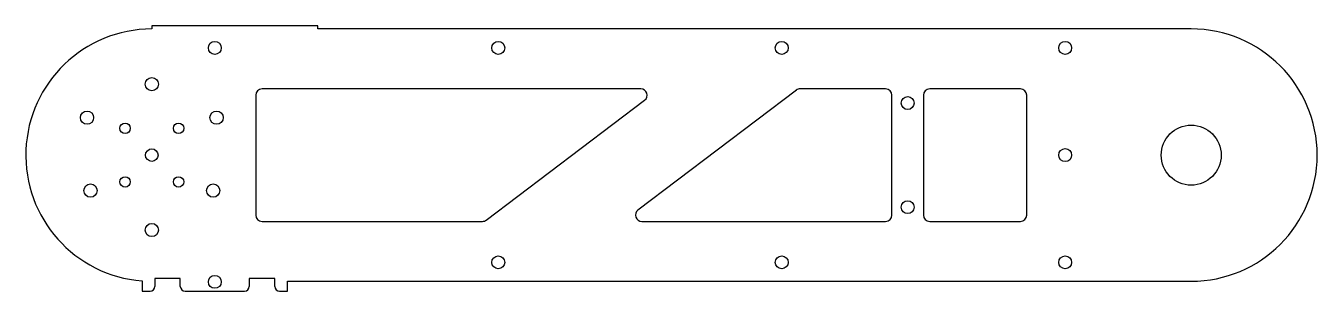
# Model space of a CAD drawing. Header units: millimetres. Extents: x -41 to 369, y -43 to 41.
import ezdxf

# ---------------------------------------------------------------- set-up
doc = ezdxf.new("R2010")
doc.units = ezdxf.units.MM

msp = doc.modelspace()

# ---------------------------------------------------------------- linework, layer by layer
at = {"color": 7, "linetype": 'Continuous', "lineweight": 25}
for p, q in [((-1.46, 40.83), (-1.46, 39.85)), ((51.27, 40.83), (-1.46, 40.83)), ((51.27, 39.85), (51.27, 40.83)), ((328.54, 39.85), (51.27, 39.85)), ((153.81, 20.85), (33.54, 20.85)), ((231.54, 20.85), (204.38, 20.85)), ((274.35, 20.85), (245.54, 20.85)), ((31.54, 18.85), (31.54, -19.15)), ((104.72, -20.74), (155.01, 17.26)), ((203.18, 20.45), (152.88, -17.55)), ((233.54, -19.15), (233.54, 18.85)), ((243.54, 18.85), (243.54, -19.15)), ((276.35, -19.15), (276.35, 18.85)), ((33.54, -21.15), (103.51, -21.15)), ((154.09, -21.15), (231.54, -21.15)), ((245.54, -21.15), (274.35, -21.15)), ((-4.56, -40.03), (-4.56, -43.27)), ((7.59, -39.28), (-0.51, -39.28)), ((-0.51, -39.28), (-0.51, -41.77)), ((7.59, -41.77), (7.59, -39.28)), ((37.59, -39.28), (29.49, -39.28)), ((29.49, -39.28), (29.49, -41.77)), ((37.59, -41.77), (37.59, -39.28)), ((41.64, -40.15), (328.54, -40.15)), ((41.64, -43.27), (41.64, -40.15)), ((-4.56, -43.27), (-2.01, -43.27)), ((9.09, -43.27), (27.99, -43.27)), ((39.09, -43.27), (41.64, -43.27))]:
    msp.add_line(p, q, dxfattribs=at)
for centre, radius in [((18.54, 33.85), 2.05), ((108.54, 33.85), 2.05), ((198.54, 33.85), 2.05), ((288.54, 33.85), 2.05), ((-1.46, 22.35), 2.1), ((238.54, 16.35), 2.05), ((-22.03, 11.73), 2.1), ((19.11, 11.73), 2.1), ((-9.96, 8.35), 1.65), ((7.04, 8.35), 1.65), ((328.54, -0.15), 9.52), ((-1.46, -0.15), 2), ((288.54, -0.15), 2.05), ((-9.96, -8.65), 1.65), ((7.04, -8.65), 1.65), ((-20.94, -11.4), 2.1), ((18.03, -11.4), 2.1), ((238.54, -16.65), 2.05), ((-1.46, -23.9), 2.1), ((108.54, -34.15), 2.05), ((198.54, -34.15), 2.05), ((288.54, -34.15), 2.05), ((18.54, -40.33), 2.05)]:
    msp.add_circle(centre, radius, dxfattribs=at)
for centre, radius, start, end in [((-1.46, -0.15), 40, 90, 265.5551), ((328.54, -0.15), 40, 270, 90), ((33.54, 18.85), 2, 90, 180), ((153.81, 18.85), 2, 307.0731, 90), ((204.38, 18.85), 2, 90, 127.0731), ((231.54, 18.85), 2, 0, 90), ((245.54, 18.85), 2, 90, 180), ((274.35, 18.85), 2, 0, 90), ((33.54, -19.15), 2, 180, 270), ((154.09, -19.15), 2, 127.0731, 270), ((231.54, -19.15), 2, 270, 0), ((245.54, -19.15), 2, 180, 270), ((274.35, -19.15), 2, 270, 0), ((103.51, -19.15), 2, 270, 307.0731), ((-2.01, -41.77), 1.5, 270, 0), ((9.09, -41.77), 1.5, 180, 270), ((27.99, -41.77), 1.5, 270, 0), ((39.09, -41.77), 1.5, 180, 270)]:
    msp.add_arc(centre, radius, start, end, dxfattribs=at)

doc.saveas('drawing.dxf')
